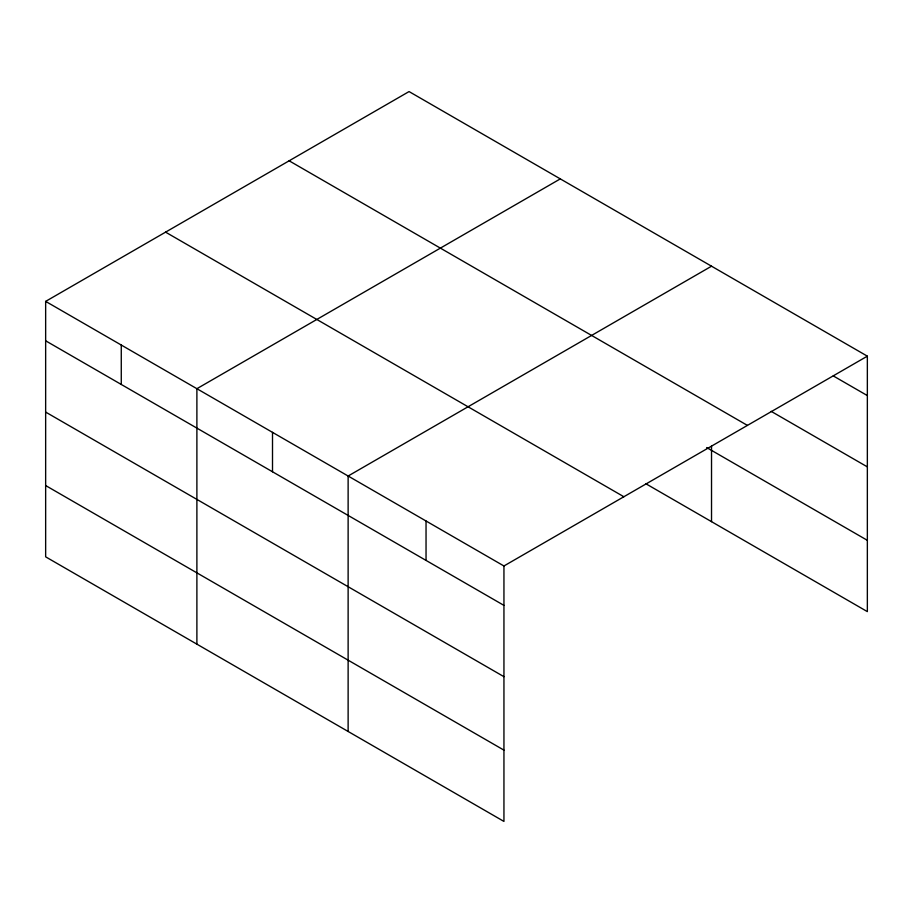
<?xml version="1.0" encoding="UTF-8"?>
<svg xmlns="http://www.w3.org/2000/svg" width="913" height="913" viewBox="0 0 913 913"><rect width="100%" height="100%" fill="white"/><g stroke="black" fill="none" stroke-linecap="round" stroke-linejoin="round"><path stroke-width="1.37" d="M645.662 483.628L867.35 611.619L867.35 356.161L409.058 91.574L45.65 301.381L45.65 556.839L503.942 821.426L503.942 565.98L45.65 301.381M560.297 178.891L196.888 388.698L196.888 644.156M711.524 266.208L348.127 476.015L348.127 731.461M503.942 565.98L867.35 356.161M833.261 375.905L867.35 395.58M771.177 411.352L867.35 466.874M289.136 160.802L747.427 425.401M706.651 447.553L867.35 540.325M165.573 232.142L623.864 496.74M45.65 340.8L503.942 605.387M45.65 412.083L503.942 676.681M45.65 485.545L503.942 750.132M711.524 446.126L711.524 521.654M426.04 520.992L426.04 560.411M272.508 432.351L272.508 471.77M121.269 345.034L121.269 384.453"/></g></svg>
